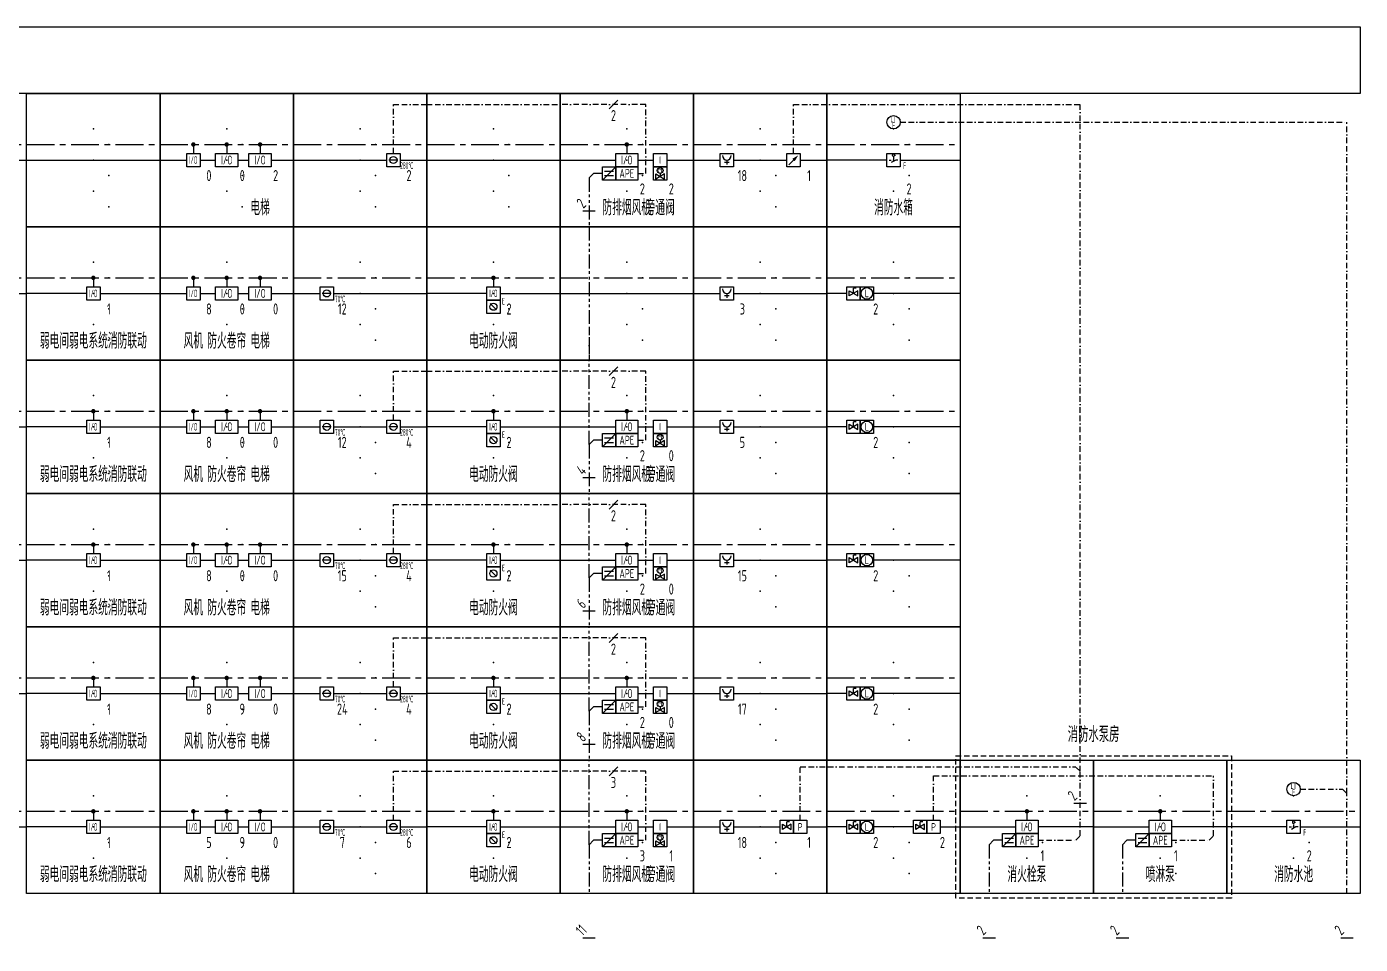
# Model space of a CAD drawing. Header units: millimetres. Extents: x -1040173 to 349982, y -145921 to 298175.
# Drawn here: x -98159 to -68159, y 13880 to 34522 of the extents above; entities that cross this region are included whole.
import ezdxf
from ezdxf.enums import TextEntityAlignment as Align

# ---------------------------------------------------------------- set-up
doc = ezdxf.new("R2010")
doc.units = ezdxf.units.MM
doc.header["$LTSCALE"] = 500
doc.header["$MEASUREMENT"] = 0
for name, pattern in [('BORDER2', [0.875, 0.25, -0.125, 0.25, -0.125, 0, -0.125]), ('CENTER', [2, 1.25, -0.25, 0.25, -0.25]), ('HIDDEN', [0.375, 0.25, -0.125]), ('PHANTOM2', [1.25, 0.625, -0.125, 0.125, -0.125, 0.125, -0.125])]:
    doc.linetypes.add(name, pattern=pattern)
doc.layers.get('0').update_dxf_attribs({"color": 255, "linetype": 'CONTINUOUS'})
for name, color, linetype in [('E-CTRL-WIRE', 3, 'BORDER2'), ('E-FAS-DEVC', 3, 'CONTINUOUS'), ('E-FAS-WIRE', 4, 'CONTINUOUS'), ('E-FAS-WIRE2', 1, 'CENTER'), ('E-FAS-WIRE4', 4, 'PHANTOM2'), ('E-POWR-EQPM', 3, 'CONTINUOUS'), ('E-UNIV-DIAG', 2, 'CONTINUOUS'), ('E-UNIV-DIAG2', 2, 'HIDDEN'), ('E-UNIV-EL', 140, 'CONTINUOUS'), ('E-UNIV-NOTE', 6, 'CONTINUOUS')]:
    doc.layers.add(name, color=color, linetype=linetype)
doc.styles.add('TH-STYLE3', font='tssdeng.shx', dxfattribs={"width": 0.7, "bigfont": 'tssdchn.shx'})

# ---------------------------------------------------------------- blocks, each defined once
blk = doc.blocks.new('E-ES01')
blk.add_lwpolyline([(0, 3000), (3000, 3000), (3000, 0), (0, 0)], close=True)
for p in [(1500, 2200), (1850, 1850), (1500, 1500), (1850, 1150), (1500, 800), (1850, 450)]:
    blk.add_point(p)
blk = doc.blocks.new('E-BFAS610')
blk.add_lwpolyline([(-1.5, -1.5), (-1.5, 1.5), (1.5, 1.5), (1.5, -1.5)], close=True)
at = {"layer": 'E-UNIV-EL'}
for p, q in [((0, 0), (0, -1)), ((-0.5, -0.5), (0.5, -0.5))]:
    blk.add_line(p, q, dxfattribs=at)
blk.add_arc((0, 1), 1, 180, 0, dxfattribs=at)
blk = doc.blocks.new('E-BFAS620')
blk.add_lwpolyline([(-1.5, -1.5), (-1.5, 1.5), (1.5, 1.5), (1.5, -1.5)], close=True)
at = {"layer": 'E-UNIV-EL', "style": 'TH-STYLE3', "width": 0.7}
blk.add_attdef('F', text='', height=1.7, dxfattribs=at).set_placement((0, 0), align=Align.MIDDLE)
blk = doc.blocks.new('E-BFAS522')
blk.add_lwpolyline([(-1.5, -1.5), (-1.5, 1.5), (1.5, 1.5), (1.5, -1.5)], close=True)
at = {"layer": 'E-UNIV-EL'}
for p, q in [((-1.5, -1.5), (1.5, 1.5)), ((-1, 0.5), (1, 0.5)), ((-1, -0.5), (1, -0.5))]:
    blk.add_line(p, q, dxfattribs=at)
blk = doc.blocks.new('E-BFAS712')
blk.add_lwpolyline([(-1.5, -1.5), (-1.5, 1.5), (1.5, 1.5), (1.5, -1.5)], close=True)
at = {"layer": 'E-UNIV-EL'}
blk.add_line((1, 0), (-1, 0), dxfattribs=at)
blk.add_circle((0, 0), 0.8, dxfattribs=at)
at = {"layer": 'E-UNIV-EL', "style": 'TH-STYLE3', "width": 0.5}
blk.add_attdef('F', text='', height=1.5, dxfattribs=at).set_placement((3, -1.25), align=Align.MIDDLE)
blk = doc.blocks.new('E-BFAS730')
blk.add_lwpolyline([(-1.5, -1.5), (-1.5, 1.5), (1.5, 1.5), (1.5, -1.5)], close=True)
at = {"layer": 'E-UNIV-EL'}
blk.add_line((-0.71, 0.71), (0.71, -0.71), dxfattribs=at)
blk.add_circle((0, 0), 0.8, dxfattribs=at)
at = {"layer": 'E-UNIV-EL', "style": 'TH-STYLE3', "width": 0.5}
blk.add_attdef('F', text='', height=1.5, dxfattribs=at).set_placement((2.25, 1.25), align=Align.MIDDLE)
blk = doc.blocks.new('E-BFAS711')
blk.add_lwpolyline([(-1.5, -1.5), (-1.5, 1.5), (1.5, 1.5), (1.5, -1.5)], close=True)
at = {"layer": 'E-UNIV-EL'}
blk.add_line((1, 0), (-1, 0), dxfattribs=at)
blk.add_circle((0, 0), 0.8, dxfattribs=at)
at = {"layer": 'E-UNIV-EL', "style": 'TH-STYLE3', "width": 0.5}
blk.add_attdef('F', text='', height=1.5, dxfattribs=at).set_placement((3, -1.25), align=Align.MIDDLE)
blk = doc.blocks.new('E-BFAS621-2')
blk.add_lwpolyline([(-1.5, -1.5), (-1.5, 1.5), (1.5, 1.5), (1.5, -1.5)], close=True)
at = {"layer": 'E-UNIV-EL'}
for p in [(0, 0), (0.58, 1.15)]:
    blk.add_line(p, (0, 1.15), dxfattribs=at)
blk.add_lwpolyline([(1, -0.58), (1, 0.58), (-1, -0.58), (-1, 0.58)], close=True, dxfattribs=at)
blk = doc.blocks.new('E-BFAS520')
blk.add_lwpolyline([(-1.5, -1.5), (-1.5, 1.5), (1.5, 1.5), (1.5, -1.5)], close=True)
at = {"layer": 'E-UNIV-EL', "style": 'TH-STYLE3', "width": 0.5}
blk.add_attdef('F', text='', height=1.7, dxfattribs=at).set_placement((0, 0), align=Align.MIDDLE)
blk = doc.blocks.new('E-ANNO04')
blk.add_line((-1, -1), (1, 1))
at = {"style": 'TH-STYLE3', "width": 0.7}
blk.add_attdef('N', text='', height=2.5, dxfattribs=at).set_placement((0, 2.5), align=Align.MIDDLE)
blk = doc.blocks.new('E-BFAS622')
blk.add_lwpolyline([(-1.5, -1.5), (-1.5, 1.5), (1.5, 1.5), (1.5, -1.5)], close=True)
at = {"layer": 'E-UNIV-EL'}
blk.add_circle((0, 0), 1.3, dxfattribs=at)
at = {"layer": 'E-UNIV-EL', "style": 'TH-STYLE3', "width": 0.7}
blk.add_attdef('S', text='', height=1.7, dxfattribs=at).set_placement((0, 0), align=Align.MIDDLE)
blk = doc.blocks.new('E-BDB004')
blk.add_lwpolyline([(-2.5, -1.5), (-2.5, 1.5), (2.5, 1.5), (2.5, -1.5)], close=True)
at = {"layer": 'E-UNIV-EL', "style": 'TH-STYLE3', "width": 0.7}
blk.add_attdef('BOX', text='', height=2, dxfattribs=at).set_placement((0, 0), align=Align.MIDDLE)
blk = doc.blocks.new('E-BFAS011')
blk.add_lwpolyline([(-2.5, -1.5), (-2.5, 1.5), (2.5, 1.5), (2.5, -1.5)], close=True)
at = {"layer": 'E-UNIV-EL', "style": 'TH-STYLE3', "width": 0.7}
blk.add_attdef('F', text='', height=2, dxfattribs=at).set_placement((0, 0), align=Align.MIDDLE)
blk = doc.blocks.new('E-BFAS622-2')
blk.add_lwpolyline([(-1.5, -1.5), (-1.5, 1.5), (1.5, 1.5), (1.5, -1.5)], close=True)
at = {"layer": 'E-UNIV-EL'}
blk.add_line((-1.06, -1.06), (0, 0), dxfattribs=at)
blk.add_lwpolyline([(0, 0, 0.75, 0, 0), (1.06, 1.06, 0, 0, 0)], format="xyseb", dxfattribs=at)
blk = doc.blocks.new('E-BFAS630-2')
blk.add_lwpolyline([(-1.5, -1.51), (-1.5, 1.49), (1.5, 1.49), (1.5, -1.51)], close=True)
at = {"layer": 'E-UNIV-EL'}
for p, q in [((0, 0.7), (0, 0.5)), ((0, 0.4), (0, 0.25)), ((0, 0.15), (0, 0)), ((0.2, 1.07), (0.45, 1.07)), ((-1, -0.01), (-0.5, -0.01)), ((0, -0.1), (0, -0.3))]:
    blk.add_line(p, q, dxfattribs=at)
blk.add_lwpolyline([(0, 1.45, -0.533333), (0, 0.7, -0.533333)], format="xyb", close=True, dxfattribs=at)
blk.add_lwpolyline([(1, -0.01), (0.5, -0.01), (-0.5, -0.59)], dxfattribs=at)
at = {"layer": 'E-UNIV-EL', "style": 'TH-STYLE3', "width": 0.5}
blk.add_attdef('F', text='', height=1.5, dxfattribs=at).set_placement((2.5, -1.26), align=Align.MIDDLE)
blk = doc.blocks.new('E-BFAS630-3')
blk.add_circle((0, 0), 1.5)
at = {"layer": 'E-UNIV-EL', "style": 'TH-STYLE3', "width": 0.5}
for p in [(0, 0.75), (0, -0.75)]:
    blk.add_attdef('F', text='', height=1.5, dxfattribs=at).set_placement(p, align=Align.MIDDLE)
blk = doc.blocks.new('E-BFAS621-4')
blk.add_lwpolyline([(-1.5, -1.5), (-1.5, 1.5), (1.5, 1.5), (1.5, -1.5)], close=True)
at = {"layer": 'E-UNIV-EL'}
blk.add_line((0, 0), (0, -0.7), dxfattribs=at)
blk.add_lwpolyline([(1, -1.28), (1, -0.12), (-1, -1.28), (-1, -0.12)], close=True, dxfattribs=at)
blk.add_circle((0, 0.65), 0.65, dxfattribs=at)
at = {"layer": 'E-UNIV-EL', "style": 'TH-STYLE3', "width": 0.7}
blk.add_attdef('F', text='', height=1, dxfattribs=at).set_placement((0, 0.65), align=Align.MIDDLE)
blk = doc.blocks.new('E-BFAS510')
blk.add_lwpolyline([(-1.5, -1.5), (-1.5, 1.5), (1.5, 1.5), (1.5, -1.5)], close=True)
at = {"layer": 'E-UNIV-EL', "style": 'TH-STYLE3', "width": 0.7}
blk.add_attdef('F', text='', height=1.7, dxfattribs=at).set_placement((0, 0), align=Align.MIDDLE)

msp = doc.modelspace()

# ---------------------------------------------------------------- linework, layer by layer
at = {"layer": 'E-CTRL-WIRE'}
for p, q in [((-89909, 31672), (-89909, 32772)), ((-89909, 32772), (-89159, 32772)), ((-89159, 32772), (-86159, 32772)), ((-84234, 32772), (-86159, 32772)), ((-84234, 31222), (-84234, 32772)), ((-80909, 31672), (-80909, 32772)), ((-80909, 32772), (-74459, 32772)), ((-74459, 17772), (-74459, 32772)), ((-78509, 32372), (-68459, 32372)), ((-68459, 17272), (-68459, 32372)), ((-84409, 31222), (-84234, 31222)), ((-85509, 27722), (-85509, 27022)), ((-89909, 25672), (-89909, 26772)), ((-89909, 26772), (-89159, 26772)), ((-89159, 26772), (-86159, 26772)), ((-84234, 26772), (-86159, 26772)), ((-84234, 25222), (-84234, 26772)), ((-84409, 25222), (-84234, 25222)), ((-89909, 22672), (-89909, 23772)), ((-89909, 23772), (-89159, 23772)), ((-89159, 23772), (-86159, 23772)), ((-84234, 23772), (-86159, 23772)), ((-84234, 22222), (-84234, 23772)), ((-84409, 22222), (-84234, 22222)), ((-89909, 19672), (-89909, 20772)), ((-89909, 20772), (-89159, 20772)), ((-89159, 20772), (-86159, 20772)), ((-84234, 20772), (-86159, 20772)), ((-84234, 19222), (-84234, 20772)), ((-84409, 19222), (-84234, 19222)), ((-89909, 16672), (-89909, 17772)), ((-89909, 17772), (-89159, 17772)), ((-89159, 17772), (-86159, 17772)), ((-84234, 17772), (-86159, 17772)), ((-84234, 16222), (-84234, 17772)), ((-80759, 17872), (-74559, 17872)), ((-80759, 16672), (-80759, 17872)), ((-74459, 17772), (-74559, 17872)), ((-74459, 16322), (-74459, 17772)), ((-77759, 17672), (-71459, 17672)), ((-77759, 16672), (-77759, 17672)), ((-71459, 16322), (-71459, 17672)), ((-69509, 17372), (-68559, 17372)), ((-68559, 17372), (-68459, 17272)), ((-68459, 15022), (-68459, 17272)), ((-84409, 16222), (-84234, 16222)), ((-75409, 16222), (-74559, 16222)), ((-75409, 16222), (-74559, 16222)), ((-74559, 16222), (-74459, 16322)), ((-72409, 16222), (-71559, 16222)), ((-71559, 16222), (-71459, 16322))]:
    msp.add_line(p, q, dxfattribs=at)
at = {"layer": 'E-FAS-WIRE'}
for p, q in [((-101159, 31522), (-98159, 31522)), ((-98159, 31522), (-95159, 31522)), ((-95159, 31522), (-94559, 31522)), ((-94259, 31522), (-93909, 31522)), ((-93409, 31522), (-93159, 31522)), ((-92659, 31522), (-92159, 31522)), ((-92159, 31522), (-90059, 31522)), ((-89759, 31522), (-89159, 31522)), ((-89159, 31522), (-86159, 31522)), ((-86159, 31522), (-84909, 31522)), ((-84409, 31522), (-84059, 31522)), ((-83759, 31522), (-83159, 31522)), ((-83159, 31522), (-82559, 31522)), ((-82259, 31522), (-81059, 31522)), ((-80759, 31522), (-80159, 31522)), ((-78809, 31522), (-80159, 31522)), ((-78509, 31522), (-77159, 31522)), ((-99509, 28522), (-98159, 28522)), ((-96809, 28522), (-98159, 28522)), ((-96509, 28522), (-95159, 28522)), ((-95159, 28522), (-94559, 28522)), ((-94259, 28522), (-93909, 28522)), ((-93409, 28522), (-93159, 28522)), ((-92659, 28522), (-92159, 28522)), ((-92159, 28522), (-91559, 28522)), ((-91259, 28522), (-89159, 28522)), ((-87809, 28522), (-89159, 28522)), ((-87509, 28522), (-86159, 28522)), ((-86159, 28522), (-83159, 28522)), ((-83159, 28522), (-82559, 28522)), ((-82259, 28522), (-80159, 28522)), ((-79709, 28522), (-80159, 28522)), ((-77159, 28522), (-79129, 28522)), ((-99509, 25522), (-98159, 25522)), ((-96809, 25522), (-98159, 25522)), ((-96509, 25522), (-95159, 25522)), ((-95159, 25522), (-94559, 25522)), ((-94259, 25522), (-93909, 25522)), ((-93409, 25522), (-93159, 25522)), ((-92659, 25522), (-92159, 25522)), ((-92159, 25522), (-91559, 25522)), ((-91259, 25522), (-90059, 25522)), ((-89759, 25522), (-89159, 25522)), ((-87809, 25522), (-89159, 25522)), ((-87509, 25522), (-86159, 25522)), ((-86159, 25522), (-84909, 25522)), ((-84409, 25522), (-84059, 25522)), ((-83759, 25522), (-83159, 25522)), ((-83159, 25522), (-82559, 25522)), ((-82259, 25522), (-80159, 25522)), ((-79709, 25522), (-80159, 25522)), ((-77159, 25522), (-79129, 25522)), ((-99509, 22522), (-98159, 22522)), ((-96809, 22522), (-98159, 22522)), ((-96509, 22522), (-95159, 22522)), ((-95159, 22522), (-94559, 22522)), ((-94259, 22522), (-93909, 22522)), ((-93409, 22522), (-93159, 22522)), ((-92659, 22522), (-92159, 22522)), ((-92159, 22522), (-91559, 22522)), ((-91259, 22522), (-90059, 22522)), ((-89759, 22522), (-89159, 22522)), ((-87809, 22522), (-89159, 22522)), ((-87509, 22522), (-86159, 22522)), ((-86159, 22522), (-84909, 22522)), ((-84409, 22522), (-84059, 22522)), ((-83759, 22522), (-83159, 22522)), ((-83159, 22522), (-82559, 22522)), ((-82259, 22522), (-80159, 22522)), ((-79709, 22522), (-80159, 22522)), ((-77159, 22522), (-79129, 22522)), ((-99509, 19522), (-98159, 19522)), ((-96809, 19522), (-98159, 19522)), ((-96509, 19522), (-95159, 19522)), ((-95159, 19522), (-94559, 19522)), ((-94259, 19522), (-93909, 19522)), ((-93409, 19522), (-93159, 19522)), ((-92659, 19522), (-92159, 19522)), ((-92159, 19522), (-91559, 19522)), ((-91259, 19522), (-90059, 19522)), ((-89759, 19522), (-89159, 19522)), ((-87809, 19522), (-89159, 19522)), ((-87509, 19522), (-86159, 19522)), ((-86159, 19522), (-84909, 19522)), ((-84409, 19522), (-84059, 19522)), ((-83759, 19522), (-83159, 19522)), ((-83159, 19522), (-82559, 19522)), ((-82259, 19522), (-80159, 19522)), ((-79709, 19522), (-80159, 19522)), ((-77159, 19522), (-79129, 19522)), ((-75659, 16872), (-75659, 16672)), ((-72659, 16872), (-72659, 16672)), ((-99509, 16522), (-98159, 16522)), ((-96809, 16522), (-98159, 16522)), ((-96509, 16522), (-95159, 16522)), ((-95159, 16522), (-94559, 16522)), ((-94259, 16522), (-93909, 16522)), ((-93409, 16522), (-93159, 16522)), ((-92659, 16522), (-92159, 16522)), ((-92159, 16522), (-91559, 16522)), ((-91259, 16522), (-90059, 16522)), ((-89759, 16522), (-89159, 16522)), ((-87809, 16522), (-89159, 16522)), ((-87509, 16522), (-86159, 16522)), ((-86159, 16522), (-84909, 16522)), ((-84409, 16522), (-84059, 16522)), ((-83759, 16522), (-83159, 16522)), ((-83159, 16522), (-82559, 16522)), ((-82259, 16522), (-81209, 16522)), ((-80609, 16522), (-80159, 16522)), ((-79709, 16522), (-80159, 16522)), ((-78209, 16522), (-79129, 16522)), ((-77609, 16522), (-77159, 16522)), ((-77159, 16522), (-75909, 16522)), ((-74159, 16522), (-75409, 16522)), ((-74159, 16522), (-72909, 16522)), ((-71159, 16522), (-72409, 16522)), ((-69809, 16522), (-71159, 16522)), ((-69509, 16522), (-68159, 16522))]:
    msp.add_line(p, q, dxfattribs=at)
at = {"layer": 'E-FAS-WIRE', "const_width": 50}
for points in [[(-75684, 16872, 1), (-75634, 16872, 1)], [(-72684, 16872, 1), (-72634, 16872, 1)]]:
    msp.add_lwpolyline(points, format="xyb", close=True, dxfattribs=at)
at = {"layer": 'E-FAS-WIRE2'}
for p, q in [((-101159, 31872), (-98159, 31872)), ((-98159, 31872), (-95159, 31872)), ((-95159, 31872), (-92159, 31872)), ((-94409, 31872), (-94409, 31672)), ((-93659, 31872), (-93659, 31672)), ((-92909, 31872), (-92909, 31672)), ((-92159, 31872), (-89159, 31872)), ((-89159, 31872), (-86159, 31872)), ((-86159, 31872), (-83159, 31872)), ((-84659, 31872), (-84659, 31672)), ((-83159, 31872), (-80159, 31872)), ((-80159, 31872), (-77159, 31872)), ((-101159, 28872), (-98159, 28872)), ((-98159, 28872), (-95159, 28872)), ((-96659, 28872), (-96659, 28672)), ((-95159, 28872), (-92159, 28872)), ((-94409, 28872), (-94409, 28672)), ((-93659, 28872), (-93659, 28672)), ((-92909, 28872), (-92909, 28672)), ((-92159, 28872), (-89159, 28872)), ((-89159, 28872), (-86159, 28872)), ((-87659, 28872), (-87659, 28672)), ((-86159, 28872), (-83159, 28872)), ((-83159, 28872), (-80159, 28872)), ((-80159, 28872), (-77159, 28872)), ((-101159, 25872), (-98159, 25872)), ((-98159, 25872), (-95159, 25872)), ((-96659, 25872), (-96659, 25672)), ((-95159, 25872), (-92159, 25872)), ((-94409, 25872), (-94409, 25672)), ((-93659, 25872), (-93659, 25672)), ((-92909, 25872), (-92909, 25672)), ((-92159, 25872), (-89159, 25872)), ((-89159, 25872), (-86159, 25872)), ((-87659, 25872), (-87659, 25672)), ((-86159, 25872), (-83159, 25872)), ((-84659, 25872), (-84659, 25672)), ((-83159, 25872), (-80159, 25872)), ((-80159, 25872), (-77159, 25872)), ((-101159, 22872), (-98159, 22872)), ((-98159, 22872), (-95159, 22872)), ((-96659, 22872), (-96659, 22672)), ((-95159, 22872), (-92159, 22872)), ((-94409, 22872), (-94409, 22672)), ((-93659, 22872), (-93659, 22672)), ((-92909, 22872), (-92909, 22672)), ((-92159, 22872), (-89159, 22872)), ((-89159, 22872), (-86159, 22872)), ((-87659, 22872), (-87659, 22672)), ((-86159, 22872), (-83159, 22872)), ((-84659, 22872), (-84659, 22672)), ((-83159, 22872), (-80159, 22872)), ((-80159, 22872), (-77159, 22872)), ((-101159, 19872), (-98159, 19872)), ((-98159, 19872), (-95159, 19872)), ((-96659, 19872), (-96659, 19672)), ((-95159, 19872), (-92159, 19872)), ((-94409, 19872), (-94409, 19672)), ((-93659, 19872), (-93659, 19672)), ((-92909, 19872), (-92909, 19672)), ((-92159, 19872), (-89159, 19872)), ((-89159, 19872), (-86159, 19872)), ((-87659, 19872), (-87659, 19672)), ((-86159, 19872), (-83159, 19872)), ((-84659, 19872), (-84659, 19672)), ((-83159, 19872), (-80159, 19872)), ((-80159, 19872), (-77159, 19872)), ((-101159, 16872), (-98159, 16872)), ((-98159, 16872), (-95159, 16872)), ((-96659, 16872), (-96659, 16672)), ((-95159, 16872), (-92159, 16872)), ((-94409, 16872), (-94409, 16672)), ((-93659, 16872), (-93659, 16672)), ((-92909, 16872), (-92909, 16672)), ((-92159, 16872), (-89159, 16872)), ((-89159, 16872), (-86159, 16872)), ((-87659, 16872), (-87659, 16672)), ((-86159, 16872), (-83159, 16872)), ((-84659, 16872), (-84659, 16672)), ((-83159, 16872), (-80159, 16872)), ((-80159, 16872), (-77159, 16872)), ((-77159, 16872), (-74159, 16872)), ((-74159, 16872), (-71159, 16872)), ((-71159, 16872), (-68159, 16872)), ((-71159, 16872), (-68159, 16872))]:
    msp.add_line(p, q, dxfattribs=at)
at = {"layer": 'E-FAS-WIRE2', "const_width": 50}
for points in [[(-94434, 31872, 1), (-94384, 31872, 1)], [(-93684, 31872, 1), (-93634, 31872, 1)], [(-92934, 31872, 1), (-92884, 31872, 1)], [(-84684, 31872, 1), (-84634, 31872, 1)], [(-96684, 28872, 1), (-96634, 28872, 1)], [(-94434, 28872, 1), (-94384, 28872, 1)], [(-93684, 28872, 1), (-93634, 28872, 1)], [(-92934, 28872, 1), (-92884, 28872, 1)], [(-87684, 28872, 1), (-87634, 28872, 1)], [(-96684, 25872, 1), (-96634, 25872, 1)], [(-94434, 25872, 1), (-94384, 25872, 1)], [(-93684, 25872, 1), (-93634, 25872, 1)], [(-92934, 25872, 1), (-92884, 25872, 1)], [(-87684, 25872, 1), (-87634, 25872, 1)], [(-84684, 25872, 1), (-84634, 25872, 1)], [(-96684, 22872, 1), (-96634, 22872, 1)], [(-94434, 22872, 1), (-94384, 22872, 1)], [(-93684, 22872, 1), (-93634, 22872, 1)], [(-92934, 22872, 1), (-92884, 22872, 1)], [(-87684, 22872, 1), (-87634, 22872, 1)], [(-84684, 22872, 1), (-84634, 22872, 1)], [(-96684, 19872, 1), (-96634, 19872, 1)], [(-94434, 19872, 1), (-94384, 19872, 1)], [(-93684, 19872, 1), (-93634, 19872, 1)], [(-92934, 19872, 1), (-92884, 19872, 1)], [(-87684, 19872, 1), (-87634, 19872, 1)], [(-84684, 19872, 1), (-84634, 19872, 1)], [(-96684, 16872, 1), (-96634, 16872, 1)], [(-94434, 16872, 1), (-94384, 16872, 1)], [(-93684, 16872, 1), (-93634, 16872, 1)], [(-92934, 16872, 1), (-92884, 16872, 1)], [(-87684, 16872, 1), (-87634, 16872, 1)], [(-84684, 16872, 1), (-84634, 16872, 1)]]:
    msp.add_lwpolyline(points, format="xyb", close=True, dxfattribs=at)
at = {"layer": 'E-FAS-WIRE4'}
for p, q in [((-85509, 31122), (-85409, 31222)), ((-85209, 31222), (-85409, 31222)), ((-85509, 31122), (-85509, 30022)), ((-85509, 30022), (-85509, 27022)), ((-85509, 25122), (-85509, 27022)), ((-85509, 25122), (-85409, 25222)), ((-85209, 25222), (-85409, 25222)), ((-85509, 25122), (-85509, 24022)), ((-85509, 22122), (-85509, 24022)), ((-85509, 22122), (-85409, 22222)), ((-85209, 22222), (-85409, 22222)), ((-85509, 22122), (-85509, 21022)), ((-85509, 19122), (-85509, 21022)), ((-85509, 19122), (-85409, 19222)), ((-85209, 19222), (-85409, 19222)), ((-85509, 19122), (-85509, 18022)), ((-85509, 16122), (-85509, 18022)), ((-85509, 16122), (-85409, 16222)), ((-85209, 16222), (-85409, 16222)), ((-76509, 16122), (-76409, 16222)), ((-76209, 16222), (-76409, 16222)), ((-73509, 16122), (-73409, 16222)), ((-73209, 16222), (-73409, 16222)), ((-85509, 16122), (-85509, 15022)), ((-76509, 16122), (-76509, 15022)), ((-73509, 16122), (-73509, 15022))]:
    msp.add_line(p, q, dxfattribs=at)
at = {"layer": 'E-UNIV-DIAG'}
msp.add_lwpolyline([(-116159, 34522), (-68159, 34522), (-68159, 33022), (-116159, 33022)], close=True, dxfattribs=at)
at = {"layer": 'E-UNIV-DIAG2'}
msp.add_lwpolyline([(-77259, 14922), (-77259, 18122), (-71059, 18122), (-71059, 14922)], close=True, dxfattribs=at)

# ---------------------------------------------------------------- block references
at = {"layer": 'E-FAS-DEVC'}
ref = msp.add_blockref('E-BFAS630-3', (-78659, 32372), dxfattribs=dict(at, xscale=100, yscale=100, zscale=100))
ref.add_attrib('F', 'LT', dxfattribs={"layer": 'E-UNIV-EL', "height": 150, "style": 'TH-STYLE3', "width": 0.5}).set_placement((-78659, 32447), align=Align.MIDDLE)
ref.add_attrib('F', 'F', dxfattribs={"layer": 'E-UNIV-EL', "height": 150, "style": 'TH-STYLE3', "width": 0.5}).set_placement((-78659, 32297), align=Align.MIDDLE)
at = {"layer": 'E-FAS-DEVC', "xscale": 100, "yscale": 100, "zscale": 100}
for name, p, values in [('E-BFAS520', (-94409, 31522), {'F': 'I/O'}), ('E-BFAS011', (-93659, 31522), {'F': 'I/O'}), ('E-BFAS011', (-92909, 31522), {'F': 'I/O'}), ('E-BFAS712', (-89909, 31522), {'F': '280℃'}), ('E-BFAS011', (-84659, 31522), {'F': 'I/O'}), ('E-BFAS510', (-83909, 31522), {'F': 'I'}), ('E-BFAS630-2', (-78659, 31523), {'F': 'F'}), ('E-BFAS520', (-96659, 28522), {'F': 'I/O'}), ('E-BFAS520', (-94409, 28522), {'F': 'I/O'}), ('E-BFAS011', (-93659, 28522), {'F': 'I/O'}), ('E-BFAS011', (-92909, 28522), {'F': 'I/O'}), ('E-BFAS711', (-91409, 28522), {'F': '70℃'}), ('E-BFAS520', (-87659, 28522), {'F': 'I/O'}), ('E-BFAS622', (-79259, 28522), {'S': 'L'}), ('E-BFAS730', (-87659, 28222), {'F': 'E'}), ('E-BFAS520', (-96659, 25522), {'F': 'I/O'}), ('E-BFAS520', (-94409, 25522), {'F': 'I/O'}), ('E-BFAS011', (-93659, 25522), {'F': 'I/O'}), ('E-BFAS011', (-92909, 25522), {'F': 'I/O'}), ('E-BFAS711', (-91409, 25522), {'F': '70℃'}), ('E-BFAS712', (-89909, 25522), {'F': '280℃'}), ('E-BFAS520', (-87659, 25522), {'F': 'I/O'}), ('E-BFAS011', (-84659, 25522), {'F': 'I/O'}), ('E-BFAS510', (-83909, 25522), {'F': 'I'}), ('E-BFAS622', (-79259, 25522), {'S': 'L'}), ('E-BFAS730', (-87659, 25222), {'F': 'E'}), ('E-BFAS520', (-96659, 22522), {'F': 'I/O'}), ('E-BFAS520', (-94409, 22522), {'F': 'I/O'}), ('E-BFAS011', (-93659, 22522), {'F': 'I/O'}), ('E-BFAS011', (-92909, 22522), {'F': 'I/O'}), ('E-BFAS711', (-91409, 22522), {'F': '70℃'}), ('E-BFAS712', (-89909, 22522), {'F': '280℃'}), ('E-BFAS520', (-87659, 22522), {'F': 'I/O'}), ('E-BFAS011', (-84659, 22522), {'F': 'I/O'}), ('E-BFAS510', (-83909, 22522), {'F': 'I'}), ('E-BFAS622', (-79259, 22522), {'S': 'L'}), ('E-BFAS730', (-87659, 22222), {'F': 'E'}), ('E-BFAS520', (-96659, 19522), {'F': 'I/O'}), ('E-BFAS520', (-94409, 19522), {'F': 'I/O'}), ('E-BFAS011', (-93659, 19522), {'F': 'I/O'}), ('E-BFAS011', (-92909, 19522), {'F': 'I/O'}), ('E-BFAS711', (-91409, 19522), {'F': '70℃'}), ('E-BFAS712', (-89909, 19522), {'F': '280℃'}), ('E-BFAS520', (-87659, 19522), {'F': 'I/O'}), ('E-BFAS011', (-84659, 19522), {'F': 'I/O'}), ('E-BFAS510', (-83909, 19522), {'F': 'I'}), ('E-BFAS622', (-79259, 19522), {'S': 'L'}), ('E-BFAS730', (-87659, 19222), {'F': 'E'}), ('E-BFAS520', (-96659, 16522), {'F': 'I/O'}), ('E-BFAS520', (-94409, 16522), {'F': 'I/O'}), ('E-BFAS011', (-93659, 16522), {'F': 'I/O'}), ('E-BFAS011', (-92909, 16522), {'F': 'I/O'}), ('E-BFAS711', (-91409, 16522), {'F': '70℃'}), ('E-BFAS712', (-89909, 16522), {'F': '280℃'}), ('E-BFAS520', (-87659, 16522), {'F': 'I/O'}), ('E-BFAS011', (-84659, 16522), {'F': 'I/O'}), ('E-BFAS510', (-83909, 16522), {'F': 'I'}), ('E-BFAS620', (-80759, 16522), {'F': 'P'}), ('E-BFAS622', (-79259, 16522), {'S': 'L'}), ('E-BFAS620', (-77759, 16522), {'F': 'P'}), ('E-BFAS011', (-75659, 16522), {'F': 'I/O'}), ('E-BFAS011', (-72659, 16522), {'F': 'I/O'}), ('E-BFAS630-2', (-69659, 16523), {'F': 'F'}), ('E-BFAS730', (-87659, 16222), {'F': 'E'})]:
    msp.add_blockref(name, p, dxfattribs=at).add_auto_attribs(values)
for name, p in [('E-BFAS610', (-82409, 31522)), ('E-BFAS622-2', (-80909, 31522)), ('E-BFAS522', (-85059, 31222)), ('E-BFAS610', (-82409, 28522)), ('E-BFAS621-2', (-79559, 28522)), ('E-BFAS610', (-82409, 25522)), ('E-BFAS621-2', (-79559, 25522)), ('E-BFAS522', (-85059, 25222)), ('E-BFAS610', (-82409, 22522)), ('E-BFAS621-2', (-79559, 22522)), ('E-BFAS522', (-85059, 22222)), ('E-BFAS610', (-82409, 19522)), ('E-BFAS621-2', (-79559, 19522)), ('E-BFAS522', (-85059, 19222)), ('E-BFAS610', (-82409, 16522)), ('E-BFAS621-2', (-81059, 16522)), ('E-BFAS621-2', (-79559, 16522)), ('E-BFAS621-2', (-78059, 16522)), ('E-BFAS522', (-85059, 16222)), ('E-BFAS522', (-76059, 16222)), ('E-BFAS522', (-73059, 16222))]:
    msp.add_blockref(name, p, dxfattribs=at)
at = {"layer": 'E-FAS-DEVC'}
ref = msp.add_blockref('E-BFAS621-4', (-83909, 31222), dxfattribs=dict(at, xscale=100, yscale=100, zscale=100))
ref.add_attrib('F', 'M', dxfattribs={"layer": 'E-UNIV-EL', "height": 100, "style": 'TH-STYLE3', "width": 0.7}).set_placement((-83909, 31297), align=Align.MIDDLE)
ref = msp.add_blockref('E-BFAS621-4', (-83909, 25222), dxfattribs=dict(at, xscale=100, yscale=100, zscale=100))
ref.add_attrib('F', 'M', dxfattribs={"layer": 'E-UNIV-EL', "height": 100, "style": 'TH-STYLE3', "width": 0.7}).set_placement((-83909, 25297), align=Align.MIDDLE)
ref = msp.add_blockref('E-BFAS621-4', (-83909, 22222), dxfattribs=dict(at, xscale=100, yscale=100, zscale=100))
ref.add_attrib('F', 'M', dxfattribs={"layer": 'E-UNIV-EL', "height": 100, "style": 'TH-STYLE3', "width": 0.7}).set_placement((-83909, 22297), align=Align.MIDDLE)
ref = msp.add_blockref('E-BFAS621-4', (-83909, 19222), dxfattribs=dict(at, xscale=100, yscale=100, zscale=100))
ref.add_attrib('F', 'M', dxfattribs={"layer": 'E-UNIV-EL', "height": 100, "style": 'TH-STYLE3', "width": 0.7}).set_placement((-83909, 19297), align=Align.MIDDLE)
ref = msp.add_blockref('E-BFAS630-3', (-69659, 17372), dxfattribs=dict(at, xscale=100, yscale=100, zscale=100))
ref.add_attrib('F', 'LT', dxfattribs={"layer": 'E-UNIV-EL', "height": 150, "style": 'TH-STYLE3', "width": 0.5}).set_placement((-69659, 17447), align=Align.MIDDLE)
ref.add_attrib('F', 'F', dxfattribs={"layer": 'E-UNIV-EL', "height": 150, "style": 'TH-STYLE3', "width": 0.5}).set_placement((-69659, 17297), align=Align.MIDDLE)
ref = msp.add_blockref('E-BFAS621-4', (-83909, 16222), dxfattribs=dict(at, xscale=100, yscale=100, zscale=100))
ref.add_attrib('F', 'M', dxfattribs={"layer": 'E-UNIV-EL', "height": 100, "style": 'TH-STYLE3', "width": 0.7}).set_placement((-83909, 16297), align=Align.MIDDLE)
at = {"layer": 'E-POWR-EQPM', "xscale": 100, "yscale": 100, "zscale": 100}
for p in [(-84659, 31222), (-84659, 25222), (-84659, 22222), (-84659, 19222), (-84659, 16222), (-75659, 16222), (-72659, 16222)]:
    msp.add_blockref('E-BDB004', p, dxfattribs=at).add_auto_attribs({'BOX': 'APE'})
at = {"layer": 'E-UNIV-DIAG'}
for p in [(-98159, 30022), (-95159, 30022), (-92159, 30022), (-89159, 30022), (-86159, 30022), (-83159, 30022), (-80159, 30022), (-98159, 27022), (-95159, 27022), (-92159, 27022), (-89159, 27022), (-86159, 27022), (-83159, 27022), (-80159, 27022), (-98159, 24022), (-95159, 24022), (-92159, 24022), (-89159, 24022), (-86159, 24022), (-83159, 24022), (-80159, 24022), (-98159, 21022), (-95159, 21022), (-92159, 21022), (-89159, 21022), (-86159, 21022), (-83159, 21022), (-80159, 21022), (-98159, 18022), (-95159, 18022), (-92159, 18022), (-89159, 18022), (-86159, 18022), (-83159, 18022), (-80159, 18022), (-98159, 15022), (-95159, 15022), (-92159, 15022), (-89159, 15022), (-86159, 15022), (-83159, 15022), (-80159, 15022), (-77159, 15022), (-74159, 15022), (-71159, 15022)]:
    msp.add_blockref('E-ES01', p, dxfattribs=at)
at = {"layer": 'E-UNIV-NOTE'}
ref = msp.add_blockref('E-ANNO04', (-84959, 32772), dxfattribs=dict(at, xscale=100.0000000000014, yscale=100.0000000000014, zscale=100.0000000000014, rotation=180.0000000000029))
ref.add_attrib('N', '2', dxfattribs={"layer": '0', "height": 250, "style": 'TH-STYLE3', "width": 0.7}).set_placement((-84959, 32522), align=Align.MIDDLE)
ref = msp.add_blockref('E-ANNO04', (-85509, 30372), dxfattribs=dict(at, xscale=-100.0000000000014, yscale=100, zscale=100, rotation=44.99999999999704))
ref.add_attrib('N', '2', dxfattribs={"layer": '0', "height": 250, "rotation": 45, "style": 'TH-STYLE3', "width": 0.7}).set_placement((-85685, 30549), align=Align.MIDDLE)
ref = msp.add_blockref('E-ANNO04', (-84959, 26772), dxfattribs=dict(at, xscale=100.0000000000014, yscale=100.0000000000014, zscale=100.0000000000014, rotation=180.0000000000029))
ref.add_attrib('N', '2', dxfattribs={"layer": '0', "height": 250, "style": 'TH-STYLE3', "width": 0.7}).set_placement((-84959, 26522), align=Align.MIDDLE)
ref = msp.add_blockref('E-ANNO04', (-85509, 24372), dxfattribs=dict(at, xscale=-100.0000000000014, yscale=100, zscale=100, rotation=44.99999999999704))
ref.add_attrib('N', '4', dxfattribs={"layer": '0', "height": 250, "rotation": 45, "style": 'TH-STYLE3', "width": 0.7}).set_placement((-85685, 24549), align=Align.MIDDLE)
ref = msp.add_blockref('E-ANNO04', (-84959, 23772), dxfattribs=dict(at, xscale=100.0000000000014, yscale=100.0000000000014, zscale=100.0000000000014, rotation=180.0000000000029))
ref.add_attrib('N', '2', dxfattribs={"layer": '0', "height": 250, "style": 'TH-STYLE3', "width": 0.7}).set_placement((-84959, 23522), align=Align.MIDDLE)
ref = msp.add_blockref('E-ANNO04', (-85509, 21372), dxfattribs=dict(at, xscale=-100.0000000000014, yscale=100, zscale=100, rotation=44.99999999999704))
ref.add_attrib('N', '6', dxfattribs={"layer": '0', "height": 250, "rotation": 45, "style": 'TH-STYLE3', "width": 0.7}).set_placement((-85685, 21549), align=Align.MIDDLE)
ref = msp.add_blockref('E-ANNO04', (-84959, 20772), dxfattribs=dict(at, xscale=100.0000000000014, yscale=100.0000000000014, zscale=100.0000000000014, rotation=180.0000000000029))
ref.add_attrib('N', '2', dxfattribs={"layer": '0', "height": 250, "style": 'TH-STYLE3', "width": 0.7}).set_placement((-84959, 20522), align=Align.MIDDLE)
ref = msp.add_blockref('E-ANNO04', (-85509, 18372), dxfattribs=dict(at, xscale=-100.0000000000014, yscale=100, zscale=100, rotation=44.99999999999704))
ref.add_attrib('N', '8', dxfattribs={"layer": '0', "height": 250, "rotation": 45, "style": 'TH-STYLE3', "width": 0.7}).set_placement((-85685, 18549), align=Align.MIDDLE)
ref = msp.add_blockref('E-ANNO04', (-84959, 17772), dxfattribs=dict(at, xscale=100.0000000000014, yscale=100.0000000000014, zscale=100.0000000000014, rotation=180.0000000000029))
ref.add_attrib('N', '3', dxfattribs={"layer": '0', "height": 250, "style": 'TH-STYLE3', "width": 0.7}).set_placement((-84959, 17522), align=Align.MIDDLE)
ref = msp.add_blockref('E-ANNO04', (-74459, 17047), dxfattribs=dict(at, xscale=-100.0000000000066, yscale=100, zscale=100, rotation=45))
ref.add_attrib('N', '2', dxfattribs={"layer": '0', "height": 250, "rotation": 45, "style": 'TH-STYLE3', "width": 0.7}).set_placement((-74635, 17224), align=Align.MIDDLE)
ref = msp.add_blockref('E-ANNO04', (-85509, 14022), dxfattribs=dict(at, xscale=-100.0000000000014, yscale=100, zscale=100, rotation=44.99999999999704))
ref.add_attrib('N', '11', dxfattribs={"layer": '0', "height": 250, "rotation": 45, "style": 'TH-STYLE3', "width": 0.7}).set_placement((-85685, 14199), align=Align.MIDDLE)
ref = msp.add_blockref('E-ANNO04', (-76509, 14022), dxfattribs=dict(at, xscale=-100.0000000000066, yscale=100, zscale=100, rotation=45))
ref.add_attrib('N', '2', dxfattribs={"layer": '0', "height": 250, "rotation": 45, "style": 'TH-STYLE3', "width": 0.7}).set_placement((-76685, 14199), align=Align.MIDDLE)
ref = msp.add_blockref('E-ANNO04', (-73509, 14022), dxfattribs=dict(at, xscale=-100.0000000000066, yscale=100, zscale=100, rotation=45))
ref.add_attrib('N', '2', dxfattribs={"layer": '0', "height": 250, "rotation": 45, "style": 'TH-STYLE3', "width": 0.7}).set_placement((-73685, 14199), align=Align.MIDDLE)
ref = msp.add_blockref('E-ANNO04', (-68459, 14022), dxfattribs=dict(at, xscale=-100.0000000000066, yscale=100, zscale=100, rotation=45))
ref.add_attrib('N', '2', dxfattribs={"layer": '0', "height": 250, "rotation": 45, "style": 'TH-STYLE3', "width": 0.7}).set_placement((-68635, 14199), align=Align.MIDDLE)

# ---------------------------------------------------------------- texts
at = {"layer": 'E-UNIV-NOTE', "style": 'TH-STYLE3'}
for s, height, width, p in [('0', 250, 0.7, (-94059, 31172)), ('0', 250, 0.7, (-93309, 31172)), ('2', 250, 0.7, (-92559, 31172)), ('2', 250, 0.7, (-89559, 31172)), ('18', 250, 0.7, (-82059, 31172)), ('1', 250, 0.7, (-80559, 31172)), ('2', 250, 0.7, (-84309, 30872)), ('2', 250, 0.7, (-83659, 30872)), ('2', 250, 0.7, (-78309, 30872)), ('电梯', 350, 0.5, (-92909, 30472)), ('防排烟风机', 350, 0.5, (-84659, 30472)), ('旁通阀', 350, 0.5, (-83909, 30472)), ('消防水箱', 350, 0.5, (-78659, 30472)), ('1', 250, 0.7, (-96309, 28172)), ('8', 250, 0.7, (-94059, 28172)), ('0', 250, 0.7, (-93309, 28172)), ('0', 250, 0.7, (-92559, 28172)), ('12', 250, 0.7, (-91059, 28172)), ('2', 250, 0.7, (-87309, 28172)), ('3', 250, 0.7, (-82059, 28172)), ('2', 250, 0.7, (-79059, 28172)), ('弱电间弱电系统消防联动', 350, 0.5, (-96659, 27472)), ('风机', 350, 0.5, (-94409, 27472)), ('防火卷帘', 350, 0.5, (-93659, 27472)), ('电梯', 350, 0.5, (-92909, 27472)), ('电动防火阀', 350, 0.5, (-87659, 27472)), ('1', 250, 0.7, (-96309, 25172)), ('8', 250, 0.7, (-94059, 25172)), ('0', 250, 0.7, (-93309, 25172)), ('0', 250, 0.7, (-92559, 25172)), ('12', 250, 0.7, (-91059, 25172)), ('4', 250, 0.7, (-89559, 25172)), ('2', 250, 0.7, (-87309, 25172)), ('5', 250, 0.7, (-82059, 25172)), ('2', 250, 0.7, (-79059, 25172)), ('2', 250, 0.7, (-84309, 24872)), ('0', 250, 0.7, (-83659, 24872)), ('弱电间弱电系统消防联动', 350, 0.5, (-96659, 24472)), ('风机', 350, 0.5, (-94409, 24472)), ('防火卷帘', 350, 0.5, (-93659, 24472)), ('电梯', 350, 0.5, (-92909, 24472)), ('电动防火阀', 350, 0.5, (-87659, 24472)), ('防排烟风机', 350, 0.5, (-84659, 24472)), ('旁通阀', 350, 0.5, (-83901, 24472)), ('1', 250, 0.7, (-96309, 22172)), ('8', 250, 0.7, (-94059, 22172)), ('0', 250, 0.7, (-93309, 22172)), ('0', 250, 0.7, (-92559, 22172)), ('15', 250, 0.7, (-91059, 22172)), ('4', 250, 0.7, (-89559, 22172)), ('2', 250, 0.7, (-87309, 22172)), ('15', 250, 0.7, (-82059, 22172)), ('2', 250, 0.7, (-79059, 22172)), ('2', 250, 0.7, (-84309, 21872)), ('0', 250, 0.7, (-83659, 21872)), ('弱电间弱电系统消防联动', 350, 0.5, (-96659, 21472)), ('风机', 350, 0.5, (-94409, 21472)), ('防火卷帘', 350, 0.5, (-93659, 21472)), ('电梯', 350, 0.5, (-92909, 21472)), ('电动防火阀', 350, 0.5, (-87659, 21472)), ('防排烟风机', 350, 0.5, (-84659, 21472)), ('旁通阀', 350, 0.5, (-83901, 21472)), ('1', 250, 0.7, (-96309, 19172)), ('8', 250, 0.7, (-94059, 19172)), ('9', 250, 0.7, (-93309, 19172)), ('0', 250, 0.7, (-92559, 19172)), ('24', 250, 0.7, (-91059, 19172)), ('4', 250, 0.7, (-89559, 19172)), ('2', 250, 0.7, (-87309, 19172)), ('17', 250, 0.7, (-82059, 19172)), ('2', 250, 0.7, (-79059, 19172)), ('2', 250, 0.7, (-84309, 18872)), ('0', 250, 0.7, (-83659, 18872)), ('弱电间弱电系统消防联动', 350, 0.5, (-96659, 18472)), ('风机', 350, 0.5, (-94409, 18472)), ('防火卷帘', 350, 0.5, (-93659, 18472)), ('电梯', 350, 0.5, (-92909, 18472)), ('电动防火阀', 350, 0.5, (-87659, 18472)), ('防排烟风机', 350, 0.5, (-84659, 18472)), ('旁通阀', 350, 0.5, (-83901, 18472)), ('1', 250, 0.7, (-96309, 16172)), ('5', 250, 0.7, (-94059, 16172)), ('9', 250, 0.7, (-93309, 16172)), ('0', 250, 0.7, (-92559, 16172)), ('7', 250, 0.7, (-91059, 16172)), ('6', 250, 0.7, (-89559, 16172)), ('2', 250, 0.7, (-87309, 16172)), ('18', 250, 0.7, (-82059, 16172)), ('1', 250, 0.7, (-80559, 16172)), ('2', 250, 0.7, (-79059, 16172)), ('2', 250, 0.7, (-77559, 16172)), ('3', 250, 0.7, (-84309, 15872)), ('1', 250, 0.7, (-83659, 15872)), ('1', 250, 0.7, (-75309, 15872)), ('1', 250, 0.7, (-72309, 15872)), ('2', 250, 0.7, (-69309, 15872)), ('2', 250, 0.7, (-69309, 15872)), ('弱电间弱电系统消防联动', 350, 0.5, (-96659, 15472)), ('风机', 350, 0.5, (-94409, 15472)), ('防火卷帘', 350, 0.5, (-93659, 15472)), ('电梯', 350, 0.5, (-92909, 15472)), ('电动防火阀', 350, 0.5, (-87659, 15472)), ('防排烟风机', 350, 0.5, (-84659, 15472)), ('旁通阀', 350, 0.5, (-83901, 15472)), ('消火栓泵', 350, 0.5, (-75659, 15472)), ('喷淋泵', 350, 0.5, (-72659, 15472)), ('消防水池', 350, 0.5, (-69659, 15472))]:
    msp.add_text(s, height=height, dxfattribs=dict(at, width=width)).set_placement(p, align=Align.MIDDLE)
at = {"layer": 'E-UNIV-NOTE', "style": 'TH-STYLE3', "width": 0.7}
msp.add_text('消防水泵房', height=350, rotation=360, dxfattribs=at).set_placement((-74159, 18622), align=Align.MIDDLE)

doc.saveas('drawing.dxf')
